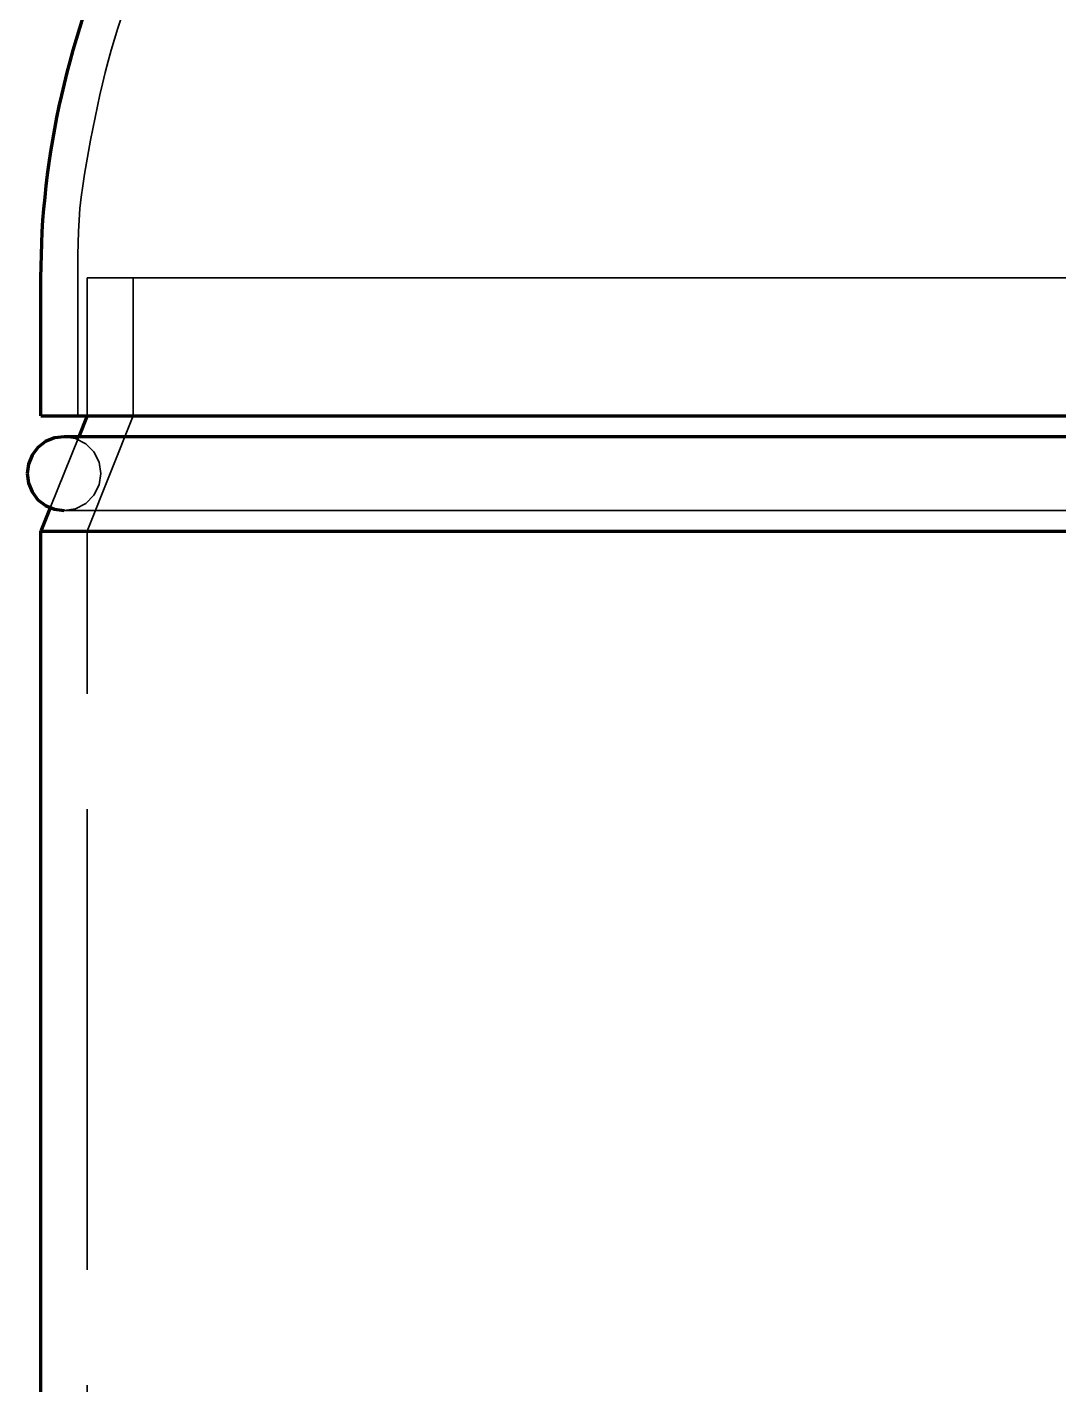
# Model space of a CAD drawing. Header units: millimetres. Extents: x 0 to 2208, y 0 to 420.
# Drawn here: x 170.53 to 179.48, y 209.98 to 221.77 of the extents above; entities that cross this region are included whole.
import ezdxf

# ---------------------------------------------------------------- set-up
doc = ezdxf.new("R2010")
doc.units = ezdxf.units.MM
doc.linetypes.add('IRAM-E-TRAZOS', pattern=[5, 4, -1])
doc.layers.add('01-VISIBLE', color=7, linetype='CONTINUOUS', lineweight=70)
doc.layers.add('02-OCULTA', color=4, linetype='IRAM-E-TRAZOS', lineweight=35)

msp = doc.modelspace()

# ---------------------------------------------------------------- linework, layer by layer
at = {"layer": '01-VISIBLE'}
for p, q in [((170.647, 218.391), (170.647, 219.591)), ((171.047, 218.391), (170.975, 218.211)), ((170.728, 217.594), (170.647, 217.391)), ((170.647, 177.685), (170.647, 217.391))]:
    msp.add_line(p, q, dxfattribs=at)
for points in [[(170.647, 219.591), (170.648, 219.691), (170.65, 219.791), (170.653, 219.891), (170.658, 219.99), (170.664, 220.09), (170.672, 220.19), (170.682, 220.29), (170.692, 220.389), (170.704, 220.488), (170.718, 220.587), (170.732, 220.686), (170.749, 220.785), (170.766, 220.883), (170.785, 220.982), (170.805, 221.08), (170.827, 221.177), (170.85, 221.275), (170.874, 221.372), (170.9, 221.468), (170.926, 221.565), (170.954, 221.661), (170.984, 221.756), (171.014, 221.852)], [(170.647, 218.391), (170.747, 218.391), (170.847, 218.391), (170.947, 218.391), (171.047, 218.391), (171.147, 218.391), (171.247, 218.391), (171.347, 218.391), (171.447, 218.391), (171.548, 218.391), (171.648, 218.391), (171.748, 218.391), (171.848, 218.391), (171.948, 218.391), (172.048, 218.391), (172.148, 218.391), (172.248, 218.391), (172.348, 218.391), (172.448, 218.391), (172.548, 218.391), (172.648, 218.391), (172.748, 218.391), (172.848, 218.391), (172.948, 218.391), (173.048, 218.391), (173.149, 218.391), (173.249, 218.391), (173.349, 218.391), (173.449, 218.391), (173.549, 218.391), (173.649, 218.391), (173.749, 218.391), (173.849, 218.391), (173.949, 218.391), (174.049, 218.391), (174.149, 218.391), (174.249, 218.391), (174.349, 218.391), (174.449, 218.391), (174.549, 218.391), (174.649, 218.391), (174.75, 218.391), (174.85, 218.391), (174.95, 218.391), (175.05, 218.391), (175.15, 218.391), (175.25, 218.391), (175.35, 218.391), (175.45, 218.391), (175.55, 218.391), (175.65, 218.391), (175.75, 218.391), (175.85, 218.391), (175.95, 218.391), (176.05, 218.391), (176.15, 218.391), (176.25, 218.391), (176.35, 218.391), (176.451, 218.391), (176.551, 218.391), (176.651, 218.391), (176.751, 218.391), (176.851, 218.391), (176.951, 218.391), (177.051, 218.391), (177.151, 218.391), (177.251, 218.391), (177.351, 218.391), (177.451, 218.391), (177.551, 218.391), (177.651, 218.391), (177.751, 218.391), (177.851, 218.391), (177.951, 218.391), (178.052, 218.391), (178.152, 218.391), (178.252, 218.391), (178.352, 218.391), (178.452, 218.391), (178.552, 218.391), (178.652, 218.391), (178.752, 218.391), (178.852, 218.391), (178.952, 218.391), (179.052, 218.391), (179.152, 218.391), (179.252, 218.391), (179.352, 218.391), (179.452, 218.391), (179.552, 218.391)], [(170.847, 218.211), (170.764, 218.2), (170.687, 218.168), (170.621, 218.117), (170.57, 218.051), (170.538, 217.973), (170.527, 217.891)], [(170.975, 218.211), (170.954, 218.211), (170.932, 218.211), (170.911, 218.211), (170.89, 218.211), (170.868, 218.211), (170.847, 218.211)], [(179.552, 218.211), (179.452, 218.211), (179.352, 218.211), (179.252, 218.211), (179.152, 218.211), (179.052, 218.211), (178.952, 218.211), (178.852, 218.211), (178.752, 218.211), (178.652, 218.211), (178.552, 218.211), (178.452, 218.211), (178.352, 218.211), (178.252, 218.211), (178.152, 218.211), (178.051, 218.211), (177.951, 218.211), (177.851, 218.211), (177.751, 218.211), (177.651, 218.211), (177.551, 218.211), (177.451, 218.211), (177.351, 218.211), (177.251, 218.211), (177.151, 218.211), (177.051, 218.211), (176.951, 218.211), (176.851, 218.211), (176.751, 218.211), (176.651, 218.211), (176.551, 218.211), (176.45, 218.211), (176.35, 218.211), (176.25, 218.211), (176.15, 218.211), (176.05, 218.211), (175.95, 218.211), (175.85, 218.211), (175.75, 218.211), (175.65, 218.211), (175.55, 218.211), (175.45, 218.211), (175.35, 218.211), (175.25, 218.211), (175.15, 218.211), (175.05, 218.211), (174.95, 218.211), (174.849, 218.211), (174.749, 218.211), (174.649, 218.211), (174.549, 218.211), (174.449, 218.211), (174.349, 218.211), (174.249, 218.211), (174.149, 218.211), (174.049, 218.211), (173.949, 218.211), (173.849, 218.211), (173.749, 218.211), (173.649, 218.211), (173.549, 218.211), (173.449, 218.211), (173.349, 218.211), (173.248, 218.211), (173.148, 218.211), (173.048, 218.211), (172.948, 218.211), (172.848, 218.211), (172.748, 218.211), (172.648, 218.211), (172.548, 218.211), (172.448, 218.211), (172.348, 218.211), (172.248, 218.211), (172.148, 218.211), (172.048, 218.211), (171.948, 218.211), (171.848, 218.211), (171.748, 218.211), (171.647, 218.211), (171.547, 218.211), (171.447, 218.211), (171.347, 218.211), (171.247, 218.211), (171.147, 218.211), (171.047, 218.211), (170.947, 218.211), (170.847, 218.211)], [(170.527, 217.891), (170.538, 217.808), (170.57, 217.731), (170.621, 217.664), (170.687, 217.613), (170.764, 217.582), (170.847, 217.571)], [(170.647, 217.391), (170.747, 217.391), (170.847, 217.391), (170.947, 217.391), (171.047, 217.391), (171.147, 217.391), (171.247, 217.391), (171.347, 217.391), (171.447, 217.391), (171.548, 217.391), (171.648, 217.391), (171.748, 217.391), (171.848, 217.391), (171.948, 217.391), (172.048, 217.391), (172.148, 217.391), (172.248, 217.391), (172.348, 217.391), (172.448, 217.391), (172.548, 217.391), (172.648, 217.391), (172.748, 217.391), (172.848, 217.391), (172.948, 217.391), (173.048, 217.391), (173.149, 217.391), (173.249, 217.391), (173.349, 217.391), (173.449, 217.391), (173.549, 217.391), (173.649, 217.391), (173.749, 217.391), (173.849, 217.391), (173.949, 217.391), (174.049, 217.391), (174.149, 217.391), (174.249, 217.391), (174.349, 217.391), (174.449, 217.391), (174.549, 217.391), (174.649, 217.391), (174.75, 217.391), (174.85, 217.391), (174.95, 217.391), (175.05, 217.391), (175.15, 217.391), (175.25, 217.391), (175.35, 217.391), (175.45, 217.391), (175.55, 217.391), (175.65, 217.391), (175.75, 217.391), (175.85, 217.391), (175.95, 217.391), (176.05, 217.391), (176.15, 217.391), (176.25, 217.391), (176.35, 217.391), (176.451, 217.391), (176.551, 217.391), (176.651, 217.391), (176.751, 217.391), (176.851, 217.391), (176.951, 217.391), (177.051, 217.391), (177.151, 217.391), (177.251, 217.391), (177.351, 217.391), (177.451, 217.391), (177.551, 217.391), (177.651, 217.391), (177.751, 217.391), (177.851, 217.391), (177.951, 217.391), (178.052, 217.391), (178.152, 217.391), (178.252, 217.391), (178.352, 217.391), (178.452, 217.391), (178.552, 217.391), (178.652, 217.391), (178.752, 217.391), (178.852, 217.391), (178.952, 217.391), (179.052, 217.391), (179.152, 217.391), (179.252, 217.391), (179.352, 217.391), (179.452, 217.391), (179.552, 217.391)]]:
    msp.add_lwpolyline(points, dxfattribs=at)
at = {"layer": '02-OCULTA'}
for p, q in [((170.967, 219.591), (170.967, 218.391)), ((171.047, 218.391), (171.047, 219.591)), ((171.447, 218.391), (171.447, 219.591)), ((171.447, 218.391), (171.047, 217.391)), ((170.975, 218.211), (170.728, 217.594)), ((171.047, 120.979), (171.047, 217.391))]:
    msp.add_line(p, q, dxfattribs=at)
for points in [[(171.347, 221.853), (171.315, 221.758), (171.285, 221.663), (171.257, 221.566), (171.23, 221.47), (171.205, 221.373), (171.181, 221.275), (171.159, 221.178), (171.137, 221.08), (171.117, 220.982), (171.097, 220.884), (171.078, 220.785), (171.06, 220.687), (171.042, 220.588), (171.025, 220.489), (171.009, 220.39), (170.996, 220.291), (170.985, 220.191), (170.978, 220.091), (170.973, 219.991), (170.97, 219.891), (170.968, 219.791), (170.967, 219.691), (170.967, 219.591)], [(179.571, 219.591), (179.471, 219.591), (179.37, 219.591), (179.27, 219.591), (179.17, 219.591), (179.07, 219.591), (178.969, 219.591), (178.869, 219.591), (178.769, 219.591), (178.668, 219.591), (178.568, 219.591), (178.468, 219.591), (178.368, 219.591), (178.267, 219.591), (178.167, 219.591), (178.067, 219.591), (177.966, 219.591), (177.866, 219.591), (177.766, 219.591), (177.666, 219.591), (177.565, 219.591), (177.465, 219.591), (177.365, 219.591), (177.265, 219.591), (177.164, 219.591), (177.064, 219.591), (176.964, 219.591), (176.863, 219.591), (176.763, 219.591), (176.663, 219.591), (176.563, 219.591), (176.462, 219.591), (176.362, 219.591), (176.262, 219.591), (176.161, 219.591), (176.061, 219.591), (175.961, 219.591), (175.861, 219.591), (175.76, 219.591), (175.66, 219.591), (175.56, 219.591), (175.459, 219.591), (175.359, 219.591), (175.259, 219.591), (175.159, 219.591), (175.058, 219.591), (174.958, 219.591), (174.858, 219.591), (174.757, 219.591), (174.657, 219.591), (174.557, 219.591), (174.457, 219.591), (174.356, 219.591), (174.256, 219.591), (174.156, 219.591), (174.055, 219.591), (173.955, 219.591), (173.855, 219.591), (173.755, 219.591), (173.654, 219.591), (173.554, 219.591), (173.454, 219.591), (173.353, 219.591), (173.253, 219.591), (173.153, 219.591), (173.053, 219.591), (172.952, 219.591), (172.852, 219.591), (172.752, 219.591), (172.652, 219.591), (172.551, 219.591), (172.451, 219.591), (172.351, 219.591), (172.25, 219.591), (172.15, 219.591), (172.05, 219.591), (171.95, 219.591), (171.849, 219.591), (171.749, 219.591), (171.649, 219.591), (171.548, 219.591), (171.448, 219.591), (171.348, 219.591), (171.248, 219.591), (171.147, 219.591), (171.047, 219.591)], [(171.047, 219.591), (171.147, 219.591), (171.247, 219.591), (171.347, 219.591), (171.447, 219.591), (171.547, 219.591), (171.647, 219.591), (171.747, 219.591), (171.847, 219.591), (171.947, 219.591), (172.047, 219.591), (172.147, 219.591), (172.247, 219.591), (172.347, 219.591), (172.447, 219.591), (172.547, 219.591), (172.647, 219.591), (172.747, 219.591), (172.847, 219.591), (172.947, 219.591), (173.047, 219.591), (173.147, 219.591), (173.247, 219.591), (173.347, 219.591), (173.447, 219.591), (173.547, 219.591), (173.647, 219.591), (173.747, 219.591), (173.847, 219.591), (173.947, 219.591), (174.047, 219.591), (174.147, 219.591), (174.247, 219.591), (174.347, 219.591), (174.447, 219.591), (174.547, 219.591), (174.647, 219.591), (174.747, 219.591), (174.847, 219.591), (174.947, 219.591), (175.047, 219.591), (175.147, 219.591), (175.247, 219.591), (175.347, 219.591), (175.447, 219.591), (175.547, 219.591), (175.647, 219.591), (175.747, 219.591), (175.847, 219.591), (175.947, 219.591), (176.047, 219.591), (176.147, 219.591), (176.247, 219.591), (176.347, 219.591), (176.447, 219.591), (176.547, 219.591), (176.647, 219.591), (176.747, 219.591), (176.847, 219.591), (176.947, 219.591), (177.047, 219.591), (177.147, 219.591), (177.247, 219.591), (177.347, 219.591), (177.447, 219.591), (177.547, 219.591), (177.647, 219.591), (177.747, 219.591), (177.847, 219.591), (177.947, 219.591), (178.047, 219.591), (178.147, 219.591), (178.247, 219.591), (178.347, 219.591), (178.447, 219.591), (178.547, 219.591), (178.647, 219.591), (178.747, 219.591), (178.847, 219.591), (178.947, 219.591), (179.047, 219.591), (179.147, 219.591), (179.247, 219.591), (179.347, 219.591), (179.447, 219.591), (179.547, 219.591)], [(179.57, 219.591), (179.47, 219.591), (179.37, 219.591), (179.27, 219.591), (179.169, 219.591), (179.069, 219.591), (178.969, 219.591), (178.868, 219.591), (178.768, 219.591), (178.668, 219.591), (178.568, 219.591), (178.467, 219.591), (178.367, 219.591), (178.267, 219.591), (178.166, 219.591), (178.066, 219.591), (177.966, 219.591), (177.865, 219.591), (177.765, 219.591), (177.665, 219.591), (177.565, 219.591), (177.464, 219.591), (177.364, 219.591), (177.264, 219.591), (177.163, 219.591), (177.063, 219.591), (176.963, 219.591), (176.863, 219.591), (176.762, 219.591), (176.662, 219.591), (176.562, 219.591), (176.461, 219.591), (176.361, 219.591), (176.261, 219.591), (176.161, 219.591), (176.06, 219.591), (175.96, 219.591), (175.86, 219.591), (175.759, 219.591), (175.659, 219.591), (175.559, 219.591), (175.459, 219.591), (175.358, 219.591), (175.258, 219.591), (175.158, 219.591), (175.057, 219.591), (174.957, 219.591), (174.857, 219.591), (174.757, 219.591), (174.656, 219.591), (174.556, 219.591), (174.456, 219.591), (174.355, 219.591), (174.255, 219.591), (174.155, 219.591), (174.055, 219.591), (173.954, 219.591), (173.854, 219.591), (173.754, 219.591), (173.653, 219.591), (173.553, 219.591), (173.453, 219.591), (173.352, 219.591), (173.252, 219.591), (173.152, 219.591), (173.052, 219.591), (172.951, 219.591), (172.851, 219.591), (172.751, 219.591), (172.65, 219.591), (172.55, 219.591), (172.45, 219.591), (172.35, 219.591), (172.249, 219.591), (172.149, 219.591), (172.049, 219.591), (171.948, 219.591), (171.848, 219.591), (171.748, 219.591), (171.648, 219.591), (171.547, 219.591), (171.447, 219.591)], [(171.447, 219.591), (171.547, 219.591), (171.647, 219.591), (171.747, 219.591), (171.847, 219.591), (171.947, 219.591), (172.047, 219.591), (172.147, 219.591), (172.247, 219.591), (172.347, 219.591), (172.447, 219.591), (172.547, 219.591), (172.647, 219.591), (172.747, 219.591), (172.847, 219.591), (172.947, 219.591), (173.047, 219.591), (173.147, 219.591), (173.247, 219.591), (173.347, 219.591), (173.447, 219.591), (173.547, 219.591), (173.647, 219.591), (173.747, 219.591), (173.847, 219.591), (173.947, 219.591), (174.047, 219.591), (174.147, 219.591), (174.247, 219.591), (174.347, 219.591), (174.447, 219.591), (174.547, 219.591), (174.647, 219.591), (174.747, 219.591), (174.847, 219.591), (174.947, 219.591), (175.047, 219.591), (175.147, 219.591), (175.247, 219.591), (175.347, 219.591), (175.447, 219.591), (175.547, 219.591), (175.647, 219.591), (175.747, 219.591), (175.847, 219.591), (175.947, 219.591), (176.047, 219.591), (176.147, 219.591), (176.247, 219.591), (176.347, 219.591), (176.447, 219.591), (176.547, 219.591), (176.647, 219.591), (176.747, 219.591), (176.847, 219.591), (176.947, 219.591), (177.047, 219.591), (177.147, 219.591), (177.247, 219.591), (177.347, 219.591), (177.447, 219.591), (177.547, 219.591), (177.647, 219.591), (177.747, 219.591), (177.847, 219.591), (177.947, 219.591), (178.047, 219.591), (178.147, 219.591), (178.247, 219.591), (178.347, 219.591), (178.447, 219.591), (178.547, 219.591), (178.647, 219.591), (178.747, 219.591), (178.847, 219.591), (178.947, 219.591), (179.047, 219.591), (179.147, 219.591), (179.247, 219.591), (179.347, 219.591), (179.447, 219.591), (179.547, 219.591)], [(179.572, 218.391), (179.471, 218.391), (179.371, 218.391), (179.271, 218.391), (179.17, 218.391), (179.07, 218.391), (178.97, 218.391), (178.87, 218.391), (178.769, 218.391), (178.669, 218.391), (178.569, 218.391), (178.469, 218.391), (178.368, 218.391), (178.268, 218.391), (178.168, 218.391), (178.067, 218.391), (177.967, 218.391), (177.867, 218.391), (177.767, 218.391), (177.666, 218.391), (177.566, 218.391), (177.466, 218.391), (177.366, 218.391), (177.265, 218.391), (177.165, 218.391), (177.065, 218.391), (176.964, 218.391), (176.864, 218.391), (176.764, 218.391), (176.664, 218.391), (176.563, 218.391), (176.463, 218.391), (176.363, 218.391), (176.262, 218.391), (176.162, 218.391), (176.062, 218.391), (175.962, 218.391), (175.861, 218.391), (175.761, 218.391), (175.661, 218.391), (175.561, 218.391), (175.46, 218.391), (175.36, 218.391), (175.26, 218.391), (175.159, 218.391), (175.059, 218.391), (174.959, 218.391), (174.859, 218.391), (174.758, 218.391), (174.658, 218.391), (174.558, 218.391), (174.457, 218.391), (174.357, 218.391), (174.257, 218.391), (174.157, 218.391), (174.056, 218.391), (173.956, 218.391), (173.856, 218.391), (173.756, 218.391), (173.655, 218.391), (173.555, 218.391), (173.455, 218.391), (173.354, 218.391), (173.254, 218.391), (173.154, 218.391), (173.054, 218.391), (172.953, 218.391), (172.853, 218.391), (172.753, 218.391), (172.653, 218.391), (172.552, 218.391), (172.452, 218.391), (172.352, 218.391), (172.251, 218.391), (172.151, 218.391), (172.051, 218.391), (171.951, 218.391), (171.85, 218.391), (171.75, 218.391), (171.65, 218.391), (171.549, 218.391), (171.449, 218.391), (171.349, 218.391), (171.249, 218.391), (171.148, 218.391), (171.048, 218.391), (170.948, 218.391), (170.848, 218.391), (170.747, 218.391), (170.647, 218.391)], [(179.481, 218.391), (179.381, 218.391), (179.281, 218.391), (179.181, 218.391), (179.081, 218.391), (178.98, 218.391), (178.88, 218.391), (178.78, 218.391), (178.68, 218.391), (178.58, 218.391), (178.48, 218.391), (178.379, 218.391), (178.279, 218.391), (178.179, 218.391), (178.079, 218.391), (177.979, 218.391), (177.879, 218.391), (177.778, 218.391), (177.678, 218.391), (177.578, 218.391), (177.478, 218.391), (177.378, 218.391), (177.278, 218.391), (177.177, 218.391), (177.077, 218.391), (176.977, 218.391), (176.877, 218.391), (176.777, 218.391), (176.677, 218.391), (176.576, 218.391), (176.476, 218.391), (176.376, 218.391), (176.276, 218.391), (176.176, 218.391), (176.076, 218.391), (175.975, 218.391), (175.875, 218.391), (175.775, 218.391), (175.675, 218.391), (175.575, 218.391), (175.475, 218.391), (175.374, 218.391), (175.274, 218.391), (175.174, 218.391), (175.074, 218.391), (174.974, 218.391), (174.874, 218.391), (174.773, 218.391), (174.673, 218.391), (174.573, 218.391), (174.473, 218.391), (174.373, 218.391), (174.273, 218.391), (174.172, 218.391), (174.072, 218.391), (173.972, 218.391), (173.872, 218.391), (173.772, 218.391), (173.672, 218.391), (173.571, 218.391), (173.471, 218.391), (173.371, 218.391), (173.271, 218.391), (173.171, 218.391), (173.071, 218.391), (172.97, 218.391), (172.87, 218.391), (172.77, 218.391), (172.67, 218.391), (172.57, 218.391), (172.47, 218.391), (172.369, 218.391), (172.269, 218.391), (172.169, 218.391), (172.069, 218.391), (171.969, 218.391), (171.869, 218.391), (171.768, 218.391), (171.668, 218.391), (171.568, 218.391), (171.468, 218.391), (171.368, 218.391), (171.268, 218.391), (171.167, 218.391), (171.067, 218.391), (170.967, 218.391)], [(170.967, 218.391), (171.067, 218.391), (171.167, 218.391), (171.268, 218.391), (171.368, 218.391), (171.468, 218.391), (171.568, 218.391), (171.668, 218.391), (171.768, 218.391), (171.869, 218.391), (171.969, 218.391), (172.069, 218.391), (172.169, 218.391), (172.269, 218.391), (172.369, 218.391), (172.47, 218.391), (172.57, 218.391), (172.67, 218.391), (172.77, 218.391), (172.87, 218.391), (172.97, 218.391), (173.071, 218.391), (173.171, 218.391), (173.271, 218.391), (173.371, 218.391), (173.471, 218.391), (173.571, 218.391), (173.672, 218.391), (173.772, 218.391), (173.872, 218.391), (173.972, 218.391), (174.072, 218.391), (174.172, 218.391), (174.273, 218.391), (174.373, 218.391), (174.473, 218.391), (174.573, 218.391), (174.673, 218.391), (174.773, 218.391), (174.874, 218.391), (174.974, 218.391), (175.074, 218.391), (175.174, 218.391), (175.274, 218.391), (175.374, 218.391), (175.475, 218.391), (175.575, 218.391), (175.675, 218.391), (175.775, 218.391), (175.875, 218.391), (175.975, 218.391), (176.076, 218.391), (176.176, 218.391), (176.276, 218.391), (176.376, 218.391), (176.476, 218.391), (176.576, 218.391), (176.677, 218.391), (176.777, 218.391), (176.877, 218.391), (176.977, 218.391), (177.077, 218.391), (177.177, 218.391), (177.278, 218.391), (177.378, 218.391), (177.478, 218.391), (177.578, 218.391), (177.678, 218.391), (177.778, 218.391), (177.879, 218.391), (177.979, 218.391), (178.079, 218.391), (178.179, 218.391), (178.279, 218.391), (178.379, 218.391), (178.48, 218.391), (178.58, 218.391), (178.68, 218.391), (178.78, 218.391), (178.88, 218.391), (178.98, 218.391), (179.081, 218.391), (179.181, 218.391), (179.281, 218.391), (179.381, 218.391), (179.481, 218.391)], [(179.571, 218.391), (179.471, 218.391), (179.37, 218.391), (179.27, 218.391), (179.17, 218.391), (179.07, 218.391), (178.969, 218.391), (178.869, 218.391), (178.769, 218.391), (178.668, 218.391), (178.568, 218.391), (178.468, 218.391), (178.368, 218.391), (178.267, 218.391), (178.167, 218.391), (178.067, 218.391), (177.966, 218.391), (177.866, 218.391), (177.766, 218.391), (177.666, 218.391), (177.565, 218.391), (177.465, 218.391), (177.365, 218.391), (177.265, 218.391), (177.164, 218.391), (177.064, 218.391), (176.964, 218.391), (176.863, 218.391), (176.763, 218.391), (176.663, 218.391), (176.563, 218.391), (176.462, 218.391), (176.362, 218.391), (176.262, 218.391), (176.161, 218.391), (176.061, 218.391), (175.961, 218.391), (175.861, 218.391), (175.76, 218.391), (175.66, 218.391), (175.56, 218.391), (175.459, 218.391), (175.359, 218.391), (175.259, 218.391), (175.159, 218.391), (175.058, 218.391), (174.958, 218.391), (174.858, 218.391), (174.757, 218.391), (174.657, 218.391), (174.557, 218.391), (174.457, 218.391), (174.356, 218.391), (174.256, 218.391), (174.156, 218.391), (174.055, 218.391), (173.955, 218.391), (173.855, 218.391), (173.755, 218.391), (173.654, 218.391), (173.554, 218.391), (173.454, 218.391), (173.353, 218.391), (173.253, 218.391), (173.153, 218.391), (173.053, 218.391), (172.952, 218.391), (172.852, 218.391), (172.752, 218.391), (172.652, 218.391), (172.551, 218.391), (172.451, 218.391), (172.351, 218.391), (172.25, 218.391), (172.15, 218.391), (172.05, 218.391), (171.95, 218.391), (171.849, 218.391), (171.749, 218.391), (171.649, 218.391), (171.548, 218.391), (171.448, 218.391), (171.348, 218.391), (171.248, 218.391), (171.147, 218.391), (171.047, 218.391)], [(171.047, 218.391), (171.147, 218.391), (171.247, 218.391), (171.347, 218.391), (171.447, 218.391), (171.547, 218.391), (171.647, 218.391), (171.747, 218.391), (171.847, 218.391), (171.947, 218.391), (172.047, 218.391), (172.147, 218.391), (172.247, 218.391), (172.347, 218.391), (172.447, 218.391), (172.547, 218.391), (172.647, 218.391), (172.747, 218.391), (172.847, 218.391), (172.947, 218.391), (173.047, 218.391), (173.147, 218.391), (173.247, 218.391), (173.347, 218.391), (173.447, 218.391), (173.547, 218.391), (173.647, 218.391), (173.747, 218.391), (173.847, 218.391), (173.947, 218.391), (174.047, 218.391), (174.147, 218.391), (174.247, 218.391), (174.347, 218.391), (174.447, 218.391), (174.547, 218.391), (174.647, 218.391), (174.747, 218.391), (174.847, 218.391), (174.947, 218.391), (175.047, 218.391), (175.147, 218.391), (175.247, 218.391), (175.347, 218.391), (175.447, 218.391), (175.547, 218.391), (175.647, 218.391), (175.747, 218.391), (175.847, 218.391), (175.947, 218.391), (176.047, 218.391), (176.147, 218.391), (176.247, 218.391), (176.347, 218.391), (176.447, 218.391), (176.547, 218.391), (176.647, 218.391), (176.747, 218.391), (176.847, 218.391), (176.947, 218.391), (177.047, 218.391), (177.147, 218.391), (177.247, 218.391), (177.347, 218.391), (177.447, 218.391), (177.547, 218.391), (177.647, 218.391), (177.747, 218.391), (177.847, 218.391), (177.947, 218.391), (178.047, 218.391), (178.147, 218.391), (178.247, 218.391), (178.347, 218.391), (178.447, 218.391), (178.547, 218.391), (178.647, 218.391), (178.747, 218.391), (178.847, 218.391), (178.947, 218.391), (179.047, 218.391), (179.147, 218.391), (179.247, 218.391), (179.347, 218.391), (179.447, 218.391), (179.547, 218.391)], [(179.57, 218.391), (179.47, 218.391), (179.37, 218.391), (179.27, 218.391), (179.169, 218.391), (179.069, 218.391), (178.969, 218.391), (178.868, 218.391), (178.768, 218.391), (178.668, 218.391), (178.568, 218.391), (178.467, 218.391), (178.367, 218.391), (178.267, 218.391), (178.166, 218.391), (178.066, 218.391), (177.966, 218.391), (177.865, 218.391), (177.765, 218.391), (177.665, 218.391), (177.565, 218.391), (177.464, 218.391), (177.364, 218.391), (177.264, 218.391), (177.163, 218.391), (177.063, 218.391), (176.963, 218.391), (176.863, 218.391), (176.762, 218.391), (176.662, 218.391), (176.562, 218.391), (176.461, 218.391), (176.361, 218.391), (176.261, 218.391), (176.161, 218.391), (176.06, 218.391), (175.96, 218.391), (175.86, 218.391), (175.759, 218.391), (175.659, 218.391), (175.559, 218.391), (175.459, 218.391), (175.358, 218.391), (175.258, 218.391), (175.158, 218.391), (175.057, 218.391), (174.957, 218.391), (174.857, 218.391), (174.757, 218.391), (174.656, 218.391), (174.556, 218.391), (174.456, 218.391), (174.355, 218.391), (174.255, 218.391), (174.155, 218.391), (174.055, 218.391), (173.954, 218.391), (173.854, 218.391), (173.754, 218.391), (173.653, 218.391), (173.553, 218.391), (173.453, 218.391), (173.352, 218.391), (173.252, 218.391), (173.152, 218.391), (173.052, 218.391), (172.951, 218.391), (172.851, 218.391), (172.751, 218.391), (172.65, 218.391), (172.55, 218.391), (172.45, 218.391), (172.35, 218.391), (172.249, 218.391), (172.149, 218.391), (172.049, 218.391), (171.948, 218.391), (171.848, 218.391), (171.748, 218.391), (171.648, 218.391), (171.547, 218.391), (171.447, 218.391)], [(171.447, 218.391), (171.547, 218.391), (171.647, 218.391), (171.747, 218.391), (171.847, 218.391), (171.947, 218.391), (172.047, 218.391), (172.147, 218.391), (172.247, 218.391), (172.347, 218.391), (172.447, 218.391), (172.547, 218.391), (172.647, 218.391), (172.747, 218.391), (172.847, 218.391), (172.947, 218.391), (173.047, 218.391), (173.147, 218.391), (173.247, 218.391), (173.347, 218.391), (173.447, 218.391), (173.547, 218.391), (173.647, 218.391), (173.747, 218.391), (173.847, 218.391), (173.947, 218.391), (174.047, 218.391), (174.147, 218.391), (174.247, 218.391), (174.347, 218.391), (174.447, 218.391), (174.547, 218.391), (174.647, 218.391), (174.747, 218.391), (174.847, 218.391), (174.947, 218.391), (175.047, 218.391), (175.147, 218.391), (175.247, 218.391), (175.347, 218.391), (175.447, 218.391), (175.547, 218.391), (175.647, 218.391), (175.747, 218.391), (175.847, 218.391), (175.947, 218.391), (176.047, 218.391), (176.147, 218.391), (176.247, 218.391), (176.347, 218.391), (176.447, 218.391), (176.547, 218.391), (176.647, 218.391), (176.747, 218.391), (176.847, 218.391), (176.947, 218.391), (177.047, 218.391), (177.147, 218.391), (177.247, 218.391), (177.347, 218.391), (177.447, 218.391), (177.547, 218.391), (177.647, 218.391), (177.747, 218.391), (177.847, 218.391), (177.947, 218.391), (178.047, 218.391), (178.147, 218.391), (178.247, 218.391), (178.347, 218.391), (178.447, 218.391), (178.547, 218.391), (178.647, 218.391), (178.747, 218.391), (178.847, 218.391), (178.947, 218.391), (179.047, 218.391), (179.147, 218.391), (179.247, 218.391), (179.347, 218.391), (179.447, 218.391), (179.547, 218.391)], [(170.847, 218.211), (170.946, 218.195), (171.035, 218.15), (171.106, 218.079), (171.151, 217.99), (171.167, 217.891), (171.151, 217.792), (171.106, 217.703), (171.035, 217.632), (170.946, 217.586), (170.847, 217.571)], [(179.486, 218.211), (179.385, 218.211), (179.285, 218.211), (179.185, 218.211), (179.085, 218.211), (178.985, 218.211), (178.885, 218.211), (178.785, 218.211), (178.685, 218.211), (178.584, 218.211), (178.484, 218.211), (178.384, 218.211), (178.284, 218.211), (178.184, 218.211), (178.084, 218.211), (177.984, 218.211), (177.884, 218.211), (177.783, 218.211), (177.683, 218.211), (177.583, 218.211), (177.483, 218.211), (177.383, 218.211), (177.283, 218.211), (177.183, 218.211), (177.083, 218.211), (176.982, 218.211), (176.882, 218.211), (176.782, 218.211), (176.682, 218.211), (176.582, 218.211), (176.482, 218.211), (176.382, 218.211), (176.282, 218.211), (176.181, 218.211), (176.081, 218.211), (175.981, 218.211), (175.881, 218.211), (175.781, 218.211), (175.681, 218.211), (175.581, 218.211), (175.481, 218.211), (175.38, 218.211), (175.28, 218.211), (175.18, 218.211), (175.08, 218.211), (174.98, 218.211), (174.88, 218.211), (174.78, 218.211), (174.68, 218.211), (174.579, 218.211), (174.479, 218.211), (174.379, 218.211), (174.279, 218.211), (174.179, 218.211), (174.079, 218.211), (173.979, 218.211), (173.879, 218.211), (173.778, 218.211), (173.678, 218.211), (173.578, 218.211), (173.478, 218.211), (173.378, 218.211), (173.278, 218.211), (173.178, 218.211), (173.078, 218.211), (172.977, 218.211), (172.877, 218.211), (172.777, 218.211), (172.677, 218.211), (172.577, 218.211), (172.477, 218.211), (172.377, 218.211), (172.277, 218.211), (172.176, 218.211), (172.076, 218.211), (171.976, 218.211), (171.876, 218.211), (171.776, 218.211), (171.676, 218.211), (171.576, 218.211), (171.476, 218.211), (171.375, 218.211), (171.275, 218.211), (171.175, 218.211), (171.075, 218.211), (170.975, 218.211)], [(170.847, 217.571), (170.947, 217.571), (171.048, 217.571), (171.148, 217.571), (171.248, 217.571), (171.348, 217.571), (171.449, 217.571), (171.549, 217.571), (171.649, 217.571), (171.75, 217.571), (171.85, 217.571), (171.95, 217.571), (172.05, 217.571), (172.151, 217.571), (172.251, 217.571), (172.351, 217.571), (172.451, 217.571), (172.552, 217.571), (172.652, 217.571), (172.752, 217.571), (172.853, 217.571), (172.953, 217.571), (173.053, 217.571), (173.153, 217.571), (173.254, 217.571), (173.354, 217.571), (173.454, 217.571), (173.555, 217.571), (173.655, 217.571), (173.755, 217.571), (173.855, 217.571), (173.956, 217.571), (174.056, 217.571), (174.156, 217.571), (174.256, 217.571), (174.357, 217.571), (174.457, 217.571), (174.557, 217.571), (174.658, 217.571), (174.758, 217.571), (174.858, 217.571), (174.958, 217.571), (175.059, 217.571), (175.159, 217.571), (175.259, 217.571), (175.36, 217.571), (175.46, 217.571), (175.56, 217.571), (175.66, 217.571), (175.761, 217.571), (175.861, 217.571), (175.961, 217.571), (176.062, 217.571), (176.162, 217.571), (176.262, 217.571), (176.362, 217.571), (176.463, 217.571), (176.563, 217.571), (176.663, 217.571), (176.763, 217.571), (176.864, 217.571), (176.964, 217.571), (177.064, 217.571), (177.165, 217.571), (177.265, 217.571), (177.365, 217.571), (177.465, 217.571), (177.566, 217.571), (177.666, 217.571), (177.766, 217.571), (177.867, 217.571), (177.967, 217.571), (178.067, 217.571), (178.167, 217.571), (178.268, 217.571), (178.368, 217.571), (178.468, 217.571), (178.569, 217.571), (178.669, 217.571), (178.769, 217.571), (178.869, 217.571), (178.97, 217.571), (179.07, 217.571), (179.17, 217.571), (179.27, 217.571), (179.371, 217.571), (179.471, 217.571), (179.571, 217.571)], [(170.847, 217.571), (170.947, 217.571), (171.047, 217.571), (171.147, 217.571), (171.247, 217.571), (171.347, 217.571), (171.447, 217.571), (171.547, 217.571), (171.647, 217.571), (171.747, 217.571), (171.847, 217.571), (171.947, 217.571), (172.047, 217.571), (172.147, 217.571), (172.247, 217.571), (172.347, 217.571), (172.447, 217.571), (172.547, 217.571), (172.647, 217.571), (172.747, 217.571), (172.847, 217.571), (172.947, 217.571), (173.047, 217.571), (173.147, 217.571), (173.247, 217.571), (173.347, 217.571), (173.447, 217.571), (173.547, 217.571), (173.647, 217.571), (173.747, 217.571), (173.847, 217.571), (173.947, 217.571), (174.047, 217.571), (174.147, 217.571), (174.247, 217.571), (174.347, 217.571), (174.447, 217.571), (174.547, 217.571), (174.647, 217.571), (174.747, 217.571), (174.847, 217.571), (174.947, 217.571), (175.047, 217.571), (175.147, 217.571), (175.247, 217.571), (175.347, 217.571), (175.447, 217.571), (175.547, 217.571), (175.647, 217.571), (175.747, 217.571), (175.847, 217.571), (175.947, 217.571), (176.047, 217.571), (176.147, 217.571), (176.247, 217.571), (176.347, 217.571), (176.447, 217.571), (176.547, 217.571), (176.647, 217.571), (176.747, 217.571), (176.847, 217.571), (176.947, 217.571), (177.047, 217.571), (177.147, 217.571), (177.247, 217.571), (177.347, 217.571), (177.447, 217.571), (177.547, 217.571), (177.647, 217.571), (177.747, 217.571), (177.847, 217.571), (177.947, 217.571), (178.047, 217.571), (178.147, 217.571), (178.247, 217.571), (178.347, 217.571), (178.447, 217.571), (178.547, 217.571), (178.647, 217.571), (178.747, 217.571), (178.847, 217.571), (178.947, 217.571), (179.047, 217.571), (179.147, 217.571), (179.247, 217.571), (179.347, 217.571), (179.447, 217.571), (179.547, 217.571)], [(179.572, 217.391), (179.471, 217.391), (179.371, 217.391), (179.271, 217.391), (179.17, 217.391), (179.07, 217.391), (178.97, 217.391), (178.87, 217.391), (178.769, 217.391), (178.669, 217.391), (178.569, 217.391), (178.469, 217.391), (178.368, 217.391), (178.268, 217.391), (178.168, 217.391), (178.067, 217.391), (177.967, 217.391), (177.867, 217.391), (177.767, 217.391), (177.666, 217.391), (177.566, 217.391), (177.466, 217.391), (177.366, 217.391), (177.265, 217.391), (177.165, 217.391), (177.065, 217.391), (176.964, 217.391), (176.864, 217.391), (176.764, 217.391), (176.664, 217.391), (176.563, 217.391), (176.463, 217.391), (176.363, 217.391), (176.262, 217.391), (176.162, 217.391), (176.062, 217.391), (175.962, 217.391), (175.861, 217.391), (175.761, 217.391), (175.661, 217.391), (175.561, 217.391), (175.46, 217.391), (175.36, 217.391), (175.26, 217.391), (175.159, 217.391), (175.059, 217.391), (174.959, 217.391), (174.859, 217.391), (174.758, 217.391), (174.658, 217.391), (174.558, 217.391), (174.457, 217.391), (174.357, 217.391), (174.257, 217.391), (174.157, 217.391), (174.056, 217.391), (173.956, 217.391), (173.856, 217.391), (173.756, 217.391), (173.655, 217.391), (173.555, 217.391), (173.455, 217.391), (173.354, 217.391), (173.254, 217.391), (173.154, 217.391), (173.054, 217.391), (172.953, 217.391), (172.853, 217.391), (172.753, 217.391), (172.653, 217.391), (172.552, 217.391), (172.452, 217.391), (172.352, 217.391), (172.251, 217.391), (172.151, 217.391), (172.051, 217.391), (171.951, 217.391), (171.85, 217.391), (171.75, 217.391), (171.65, 217.391), (171.549, 217.391), (171.449, 217.391), (171.349, 217.391), (171.249, 217.391), (171.148, 217.391), (171.048, 217.391), (170.948, 217.391), (170.848, 217.391), (170.747, 217.391), (170.647, 217.391)], [(179.571, 217.391), (179.471, 217.391), (179.37, 217.391), (179.27, 217.391), (179.17, 217.391), (179.07, 217.391), (178.969, 217.391), (178.869, 217.391), (178.769, 217.391), (178.668, 217.391), (178.568, 217.391), (178.468, 217.391), (178.368, 217.391), (178.267, 217.391), (178.167, 217.391), (178.067, 217.391), (177.966, 217.391), (177.866, 217.391), (177.766, 217.391), (177.666, 217.391), (177.565, 217.391), (177.465, 217.391), (177.365, 217.391), (177.265, 217.391), (177.164, 217.391), (177.064, 217.391), (176.964, 217.391), (176.863, 217.391), (176.763, 217.391), (176.663, 217.391), (176.563, 217.391), (176.462, 217.391), (176.362, 217.391), (176.262, 217.391), (176.161, 217.391), (176.061, 217.391), (175.961, 217.391), (175.861, 217.391), (175.76, 217.391), (175.66, 217.391), (175.56, 217.391), (175.459, 217.391), (175.359, 217.391), (175.259, 217.391), (175.159, 217.391), (175.058, 217.391), (174.958, 217.391), (174.858, 217.391), (174.757, 217.391), (174.657, 217.391), (174.557, 217.391), (174.457, 217.391), (174.356, 217.391), (174.256, 217.391), (174.156, 217.391), (174.055, 217.391), (173.955, 217.391), (173.855, 217.391), (173.755, 217.391), (173.654, 217.391), (173.554, 217.391), (173.454, 217.391), (173.353, 217.391), (173.253, 217.391), (173.153, 217.391), (173.053, 217.391), (172.952, 217.391), (172.852, 217.391), (172.752, 217.391), (172.652, 217.391), (172.551, 217.391), (172.451, 217.391), (172.351, 217.391), (172.25, 217.391), (172.15, 217.391), (172.05, 217.391), (171.95, 217.391), (171.849, 217.391), (171.749, 217.391), (171.649, 217.391), (171.548, 217.391), (171.448, 217.391), (171.348, 217.391), (171.248, 217.391), (171.147, 217.391), (171.047, 217.391)], [(171.047, 217.391), (171.147, 217.391), (171.247, 217.391), (171.347, 217.391), (171.447, 217.391), (171.547, 217.391), (171.647, 217.391), (171.747, 217.391), (171.847, 217.391), (171.947, 217.391), (172.047, 217.391), (172.147, 217.391), (172.247, 217.391), (172.347, 217.391), (172.447, 217.391), (172.547, 217.391), (172.647, 217.391), (172.747, 217.391), (172.847, 217.391), (172.947, 217.391), (173.047, 217.391), (173.147, 217.391), (173.247, 217.391), (173.347, 217.391), (173.447, 217.391), (173.547, 217.391), (173.647, 217.391), (173.747, 217.391), (173.847, 217.391), (173.947, 217.391), (174.047, 217.391), (174.147, 217.391), (174.247, 217.391), (174.347, 217.391), (174.447, 217.391), (174.547, 217.391), (174.647, 217.391), (174.747, 217.391), (174.847, 217.391), (174.947, 217.391), (175.047, 217.391), (175.147, 217.391), (175.247, 217.391), (175.347, 217.391), (175.447, 217.391), (175.547, 217.391), (175.647, 217.391), (175.747, 217.391), (175.847, 217.391), (175.947, 217.391), (176.047, 217.391), (176.147, 217.391), (176.247, 217.391), (176.347, 217.391), (176.447, 217.391), (176.547, 217.391), (176.647, 217.391), (176.747, 217.391), (176.847, 217.391), (176.947, 217.391), (177.047, 217.391), (177.147, 217.391), (177.247, 217.391), (177.347, 217.391), (177.447, 217.391), (177.547, 217.391), (177.647, 217.391), (177.747, 217.391), (177.847, 217.391), (177.947, 217.391), (178.047, 217.391), (178.147, 217.391), (178.247, 217.391), (178.347, 217.391), (178.447, 217.391), (178.547, 217.391), (178.647, 217.391), (178.747, 217.391), (178.847, 217.391), (178.947, 217.391), (179.047, 217.391), (179.147, 217.391), (179.247, 217.391), (179.347, 217.391), (179.447, 217.391), (179.547, 217.391)]]:
    msp.add_lwpolyline(points, dxfattribs=at)

doc.saveas('drawing.dxf')
